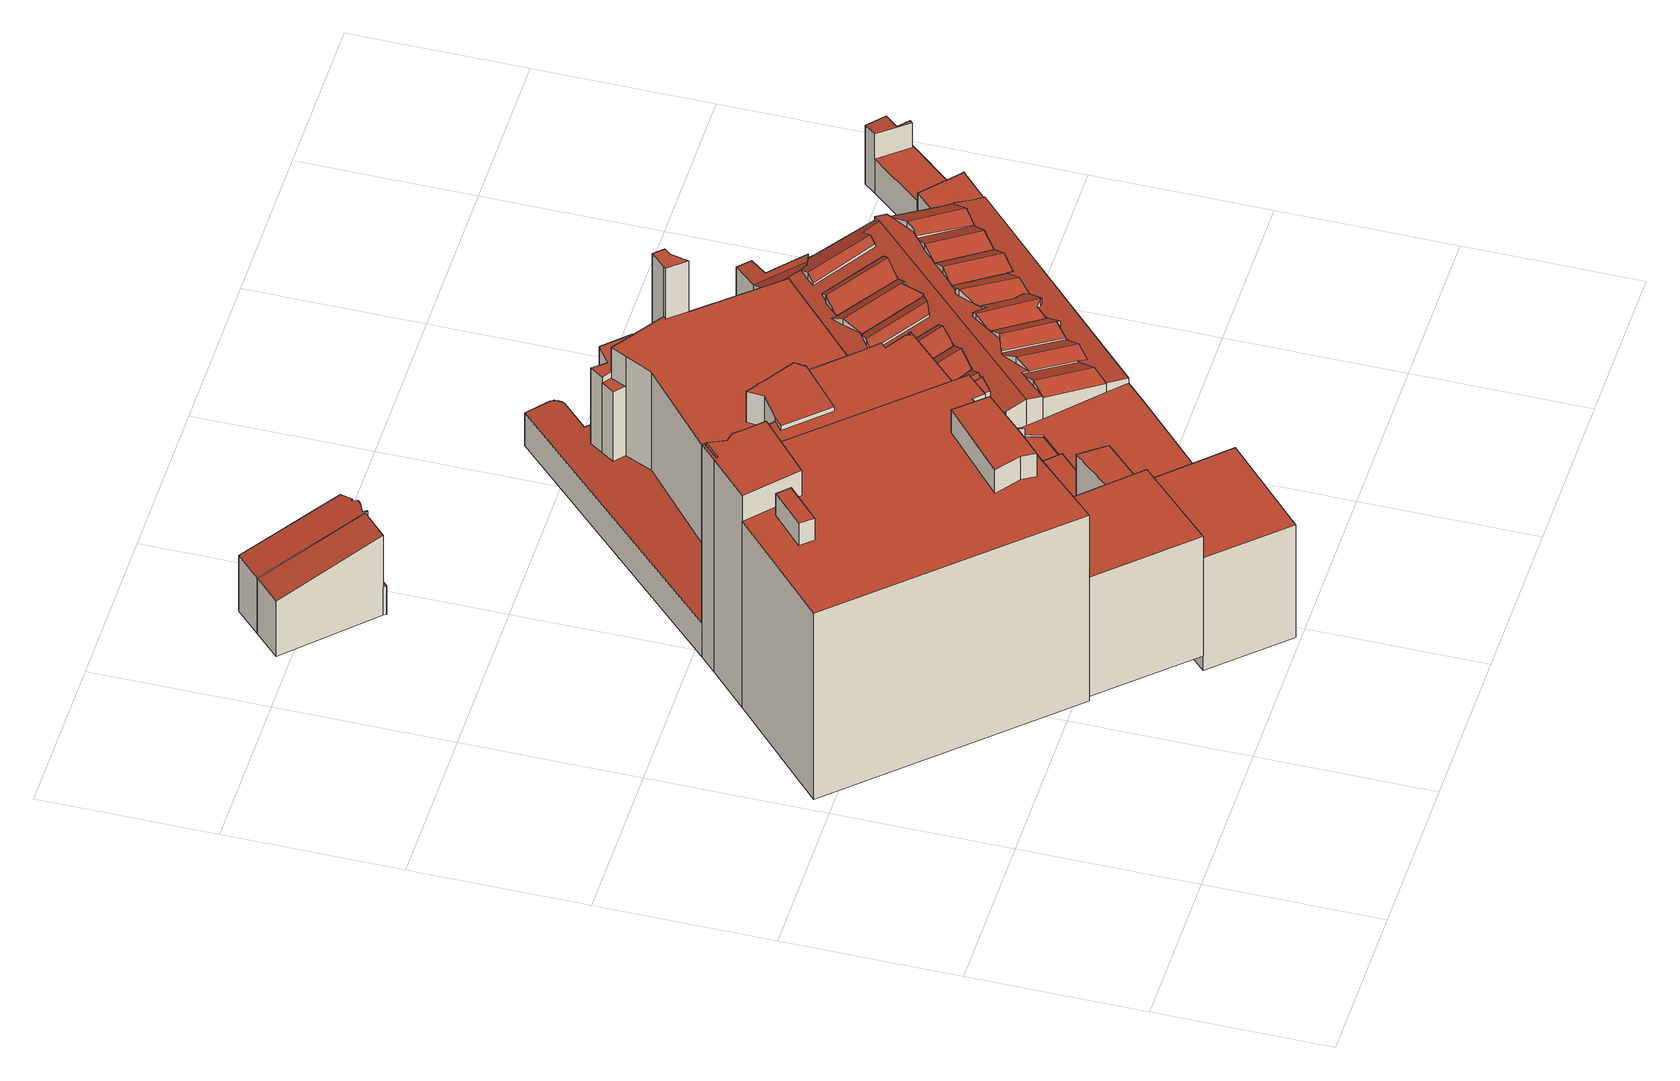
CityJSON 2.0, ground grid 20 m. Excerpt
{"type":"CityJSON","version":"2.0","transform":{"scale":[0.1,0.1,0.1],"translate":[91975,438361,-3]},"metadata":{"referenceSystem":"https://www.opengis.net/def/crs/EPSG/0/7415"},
"CityObjects":{
"building1":{"type":"Building","attributes":{"b3_bag_bag_overlap":0,"b3_dak_type":"slanted","b3_extrusie":"standard","b3_h_dak_50p":8.74,"b3_h_dak_70p":9.39,"b3_h_dak_max":10.31,"b3_h_dak_min":7.09,"b3_h_maaiveld":-0.814,"b3_h_nok":8.99,"b3_is_glas_dak":false,"b3_kas_warenhuis":false,"b3_mutatie_ahn3_ahn4":false,"b3_mutatie_ahn4_ahn5":false,"b3_n_nok":1,"b3_n_vlakken":3,"b3_rmse_lod12":1.85,"b3_rmse_lod13":1.16,"b3_rmse_lod22":0.173,"b3_t_run":19,"b3_val3dity_lod12":"[]","b3_val3dity_lod13":"[]","b3_val3dity_lod22":"[]","b3_volume_lod12":525.46,"b3_volume_lod13":518.33,"b3_volume_lod22":485.49,"geconstateerd":false,"oorspronkelijkbouwjaar":2001,"status":"Pand in gebruik","b3_opp_grond":51.4,"b3_opp_dak_plat":1.24,"b3_opp_dak_schuin":51.94,"b3_opp_scheidingsmuur":246.33,"b3_opp_buitenmuur":75.72,"b3_bouwlagen":5},"children":["building1-1"]},
"building1-1":{"type":"BuildingPart","parents":["building1"],"geometry":[{"type":"Solid","lod":"2.2","boundaries":[[[[0,1,2,3,4,5]],[[6,2,1,7]],[[8,3,2,6]],[[9,8,10,11]],[[12,5,4,13]],[[13,4,3,8,9]],[[11,10,0,5,12]],[[7,1,0,10]],[[11,12,13,9]],[[7,10,8,6]]]],"semantics":{"surfaces":[{"type":"GroundSurface"},{"type":"WallSurface","on_footprint_edge":true},{"type":"WallSurface","on_footprint_edge":false},{"type":"RoofSurface","b3_h_dak_70p":9.38,"b3_h_dak_max":10.42,"b3_h_dak_min":7.01,"b3_hellingshoek":15.02,"b3_h_dak_50p":8.71,"b3_azimut":315.04},{"type":"RoofSurface","b3_azimut":186.81,"b3_hellingshoek":2.37,"b3_h_dak_70p":10.42,"b3_h_dak_max":10.42,"b3_h_dak_min":3.23,"b3_h_dak_50p":3.32}],"values":[[0,1,1,2,1,1,1,1,3,4]]}}]},
"building2":{"type":"Building","attributes":{"b3_bag_bag_overlap":0,"b3_dak_type":"slanted","b3_extrusie":"standard","b3_h_dak_50p":8.7,"b3_h_dak_70p":9.36,"b3_h_dak_max":10.3,"b3_h_dak_min":7.09,"b3_h_maaiveld":-0.791,"b3_is_glas_dak":false,"b3_kas_warenhuis":false,"b3_mutatie_ahn3_ahn4":false,"b3_mutatie_ahn4_ahn5":false,"b3_n_nok":0,"b3_n_vlakken":2,"b3_rmse_lod12":1.79,"b3_rmse_lod13":1.13,"b3_rmse_lod22":0.128,"b3_t_run":21,"b3_val3dity_lod12":"[]","b3_val3dity_lod13":"[]","b3_val3dity_lod22":"[]","b3_volume_lod12":520.6,"b3_volume_lod13":512.62,"b3_volume_lod22":482.66,"geconstateerd":false,"oorspronkelijkbouwjaar":2001,"status":"Pand in gebruik","b3_opp_grond":51.41,"b3_opp_dak_plat":1.48,"b3_opp_dak_schuin":52.05,"b3_opp_scheidingsmuur":241.08,"b3_opp_buitenmuur":83.25,"b3_bouwlagen":4},"children":["building2-1"]},
"building2-1":{"type":"BuildingPart","parents":["building2"],"geometry":[{"type":"Solid","lod":"2.2","boundaries":[[[[1,5,14,15,16,17,18,19]],[[12,5,1,20]],[[21,14,5,12]],[[22,23,18,17,24,25]],[[20,1,19,26,27]],[[27,26,28,29]],[[26,19,18,23]],[[29,28,23,22]],[[24,17,16,30]],[[31,32,33,34]],[[25,24,32,31]],[[34,33,35,36]],[[36,35,15,14,21]],[[30,16,15,35]],[[23,28,26]],[[36,21,12,20,27,29,22,25,31,34]],[[30,35,33,32,24]]]],"semantics":{"surfaces":[{"type":"GroundSurface"},{"type":"WallSurface","on_footprint_edge":true},{"type":"WallSurface","on_footprint_edge":false},{"type":"RoofSurface","b3_hellingshoek":2.15,"b3_h_dak_max":3.27,"b3_h_dak_min":3.23,"b3_h_dak_50p":3.25,"b3_h_dak_70p":3.25,"b3_azimut":185.29},{"type":"RoofSurface","b3_h_dak_max":10.51,"b3_h_dak_50p":8.71,"b3_h_dak_min":7.01,"b3_azimut":315.33,"b3_hellingshoek":14.98,"b3_h_dak_70p":9.38},{"type":"RoofSurface","b3_h_dak_min":3.31,"b3_h_dak_max":10.32,"b3_h_dak_70p":3.35,"b3_h_dak_50p":3.33,"b3_azimut":185.29,"b3_hellingshoek":2.15}],"values":[[0,1,1,1,1,2,1,2,1,2,2,2,1,1,3,4,5]]}}]},
"building3":{"type":"Building","attributes":{"b3_bag_bag_overlap":0,"b3_dak_type":"slanted","b3_extrusie":"standard","b3_h_dak_50p":22.23,"b3_h_dak_70p":25.87,"b3_h_dak_max":29.6,"b3_h_dak_min":4.2,"b3_h_maaiveld":-0.578,"b3_h_nok":15.96,"b3_is_glas_dak":false,"b3_kas_warenhuis":false,"b3_mutatie_ahn3_ahn4":false,"b3_mutatie_ahn4_ahn5":false,"b3_n_nok":1,"b3_n_vlakken":31,"b3_rmse_lod12":9,"b3_rmse_lod13":0.768,"b3_rmse_lod22":0.76,"b3_t_run":1097,"b3_val3dity_lod12":"[]","b3_val3dity_lod13":"[]","b3_val3dity_lod22":"[]","b3_volume_lod12":46824.7,"b3_volume_lod13":36295.39,"b3_volume_lod22":36267.54,"geconstateerd":false,"oorspronkelijkbouwjaar":1946,"status":"Pand in gebruik","b3_opp_grond":1770.65,"b3_opp_dak_plat":1645.34,"b3_opp_dak_schuin":211.31,"b3_opp_scheidingsmuur":865.23,"b3_opp_buitenmuur":4039.6},"children":["building3-1"]},
"building3-1":{"type":"BuildingPart","parents":["building3"],"geometry":[{"type":"Solid","lod":"2.2","boundaries":[[[[37,38,39,40,41,42,43,44,45,46,47,48,49,50,51,52,53,54,55,56,57,58,59,60,61,62,63,64,65,66,67]],[[68,51,50,69]],[[70,49,48,71]],[[72,46,45,73]],[[71,48,47,74]],[[74,47,46,72]],[[73,45,44,75]],[[76,54,53,77]],[[78,79,80,81]],[[81,80,82,83]],[[75,44,43,84]],[[85,63,62,86]],[[87,40,39,88]],[[88,39,38,89]],[[90,91,92,93]],[[93,92,94,95]],[[96,64,63,85,97]],[[98,65,64,96]],[[99,100,101,102]],[[102,101,37,67,103]],[[104,61,60,105]],[[86,62,61,104,106]],[[107,66,65,98]],[[108,41,40,87]],[[109,110,111,112,113]],[[114,115,116,117,112]],[[118,119,120,121]],[[122,123,121,124]],[[97,85,111,110]],[[105,60,59,125]],[[126,127,110,109]],[[77,53,52,128]],[[129,130,79,78]],[[131,132,133,134]],[[134,133,100,99]],[[135,107,136,137]],[[138,139,140,141]],[[142,42,41,108,143]],[[69,50,49,70]],[[128,52,51,68]],[[83,82,130,129]],[[137,136,144,145]],[[146,147,148,149]],[[145,144,132,131]],[[113,112,117,150,151]],[[151,150,152,153]],[[119,154,155,156,157]],[[157,156,158,159]],[[106,104,160,161]],[[162,163,164,165]],[[166,167,163,162]],[[165,164,154,119,118]],[[168,169,170]],[[171,172,170]],[[173,55,54,76]],[[174,173,175,176]],[[172,171,56,55,173,174]],[[141,140,177,147,146]],[[178,179,139,138]],[[180,181,179,178]],[[182,183,184,185]],[[185,184,91,90]],[[153,152,183,182]],[[186,125,59,58,187]],[[188,189,159,190]],[[191,192,189,188]],[[193,194,116,115]],[[147,177,195,196]],[[197,169,168,198,199]],[[124,121,120,200,201]],[[149,148,123,122]],[[202,203,167,166]],[[161,160,203,202]],[[176,175,204,205]],[[206,207,208,209]],[[205,204,207,206,210]],[[210,206,211,198]],[[199,198,211,212,213]],[[209,208,214,212]],[[215,216,217,192,191]],[[218,84,43,42,142]],[[95,94,84,218]],[[89,38,37,101]],[[103,67,66,107,135]],[[196,195,115,114]],[[201,200,219,220]],[[220,219,221,222]],[[156,155,125,186]],[[190,159,158,223,224]],[[224,223,187,225]],[[225,187,58,57,216,215]],[[192,217,169,197]],[[216,57,56,171]],[[222,221,181,180]],[[213,212,214,194,193]],[[143,108,127,126]],[[83,129,78,81]],[[210,198,168,170,172,174,176,205]],[[209,212,211,206]],[[127,108,87,88,89,101,100,133,132,144,136,107,98,96,97,110],[80,79,130,82]],[[103,135,137,145,131,134,99,102]],[[196,114,112,111,85,86,106,161,202,166,162,165,118,121,123,148,147]],[[125,155,154,164,163,167,203,160,104,105]],[[187,223,158,156,186]],[[225,215,191,188,190,224]],[[194,214,208,207,204,175,173,76,77,128,68,69,70,71,74,72,73,75,84,94,92,91,184,183,152,150,117,116]],[[216,171,170,169,217]],[[222,180,178,138,141,146,149,122,124,201,220]],[[213,193,115,195,177,140,139,179,181,221,219,200,120,119,157,159,189,192,197,199]],[[143,126,109,113,151,153,182,185,90,93,95,218,142]]]],"semantics":{"surfaces":[{"type":"GroundSurface"},{"type":"WallSurface","on_footprint_edge":true},{"type":"WallSurface","on_footprint_edge":false},{"type":"RoofSurface","b3_h_dak_min":28.93,"b3_h_dak_max":28.97,"b3_h_dak_70p":28.96,"b3_h_dak_50p":28.95,"b3_azimut":333.55,"b3_hellingshoek":0.809},{"type":"RoofSurface","b3_azimut":310.53,"b3_hellingshoek":1.65,"b3_h_dak_min":14.95,"b3_h_dak_max":18.47,"b3_h_dak_70p":15.1,"b3_h_dak_50p":15.07},{"type":"RoofSurface","b3_h_dak_70p":14.97,"b3_h_dak_max":18.47,"b3_h_dak_50p":14.19,"b3_azimut":6.08,"b3_h_dak_min":14.17,"b3_hellingshoek":0.982},{"type":"RoofSurface","b3_hellingshoek":0.0907,"b3_h_dak_70p":25.89,"b3_h_dak_max":29.56,"b3_h_dak_50p":25.88,"b3_h_dak_min":25.85,"b3_azimut":187.44},{"type":"RoofSurface","b3_h_dak_50p":29.19,"b3_azimut":348.35,"b3_hellingshoek":0.0641,"b3_h_dak_70p":29.19,"b3_h_dak_max":29.2,"b3_h_dak_min":29.19},{"type":"RoofSurface","b3_hellingshoek":0.168,"b3_h_dak_max":29.56,"b3_h_dak_50p":22.16,"b3_h_dak_min":22.13,"b3_azimut":92.19,"b3_h_dak_70p":22.18},{"type":"RoofSurface","b3_h_dak_50p":4.33,"b3_hellingshoek":2.09,"b3_azimut":117.21,"b3_h_dak_min":4.13,"b3_h_dak_max":22.14,"b3_h_dak_70p":4.38},{"type":"RoofSurface","b3_h_dak_min":15.08,"b3_h_dak_50p":15.13,"b3_azimut":75.34,"b3_h_dak_max":25.63,"b3_hellingshoek":0.768,"b3_h_dak_70p":15.15},{"type":"RoofSurface","b3_h_dak_70p":25.65,"b3_hellingshoek":2.49,"b3_h_dak_min":25.55,"b3_azimut":17.46,"b3_h_dak_max":25.7,"b3_h_dak_50p":25.62},{"type":"RoofSurface","b3_h_dak_70p":4.37,"b3_h_dak_max":29.56,"b3_h_dak_50p":4.28,"b3_azimut":318.59,"b3_h_dak_min":4.03,"b3_hellingshoek":3.54},{"type":"RoofSurface","b3_h_dak_min":14.49,"b3_h_dak_70p":16.48,"b3_hellingshoek":52.37,"b3_h_dak_50p":15.9,"b3_azimut":50.1,"b3_h_dak_max":25.61},{"type":"RoofSurface","b3_hellingshoek":0.649,"b3_h_dak_max":22.92,"b3_h_dak_min":22.82,"b3_h_dak_70p":22.88,"b3_azimut":238.32,"b3_h_dak_50p":22.87},{"type":"RoofSurface","b3_h_dak_min":18.46,"b3_h_dak_max":25.7,"b3_h_dak_70p":18.47,"b3_hellingshoek":0.0313,"b3_h_dak_50p":18.47,"b3_azimut":72.45},{"type":"RoofSurface","b3_h_dak_max":29.56,"b3_h_dak_min":29.55,"b3_h_dak_50p":29.55,"b3_azimut":219.68,"b3_h_dak_70p":29.56,"b3_hellingshoek":0.0593}],"values":[[0,1,1,1,1,1,1,1,2,2,1,1,1,1,2,2,1,1,2,1,1,1,1,1,2,2,2,2,2,1,2,1,2,2,2,2,2,1,1,1,2,2,2,2,2,2,2,2,2,2,2,2,2,2,1,2,1,2,2,2,2,2,2,1,2,2,2,2,2,2,2,2,2,2,2,2,2,2,2,2,1,2,1,1,2,2,2,2,2,2,1,2,1,2,2,2,3,4,5,6,7,8,9,10,11,12,13,14,15,16]]}}]},
"building4":{"type":"Building","attributes":{"b3_bag_bag_overlap":0,"b3_dak_type":"slanted","b3_extrusie":"standard","b3_h_dak_50p":5.81,"b3_h_dak_70p":16.76,"b3_h_dak_max":17.13,"b3_h_dak_min":3.62,"b3_h_maaiveld":0.023,"b3_is_glas_dak":false,"b3_kas_warenhuis":false,"b3_mutatie_ahn3_ahn4":false,"b3_mutatie_ahn4_ahn5":false,"b3_n_nok":0,"b3_n_vlakken":17,"b3_rmse_lod12":8.84,"b3_rmse_lod13":0.954,"b3_rmse_lod22":0.903,"b3_t_run":160,"b3_val3dity_lod12":"[]","b3_val3dity_lod13":"[]","b3_val3dity_lod22":"[]","b3_volume_lod12":8222.96,"b3_volume_lod13":4889.62,"b3_volume_lod22":4828.33,"geconstateerd":false,"oorspronkelijkbouwjaar":1931,"status":"Pand in gebruik","b3_opp_grond":491.53,"b3_opp_dak_plat":476.27,"b3_opp_dak_schuin":20.08,"b3_opp_scheidingsmuur":788.28,"b3_opp_buitenmuur":790.44,"b3_bouwlagen":5},"children":["building4-1"]},
"building4-1":{"type":"BuildingPart","parents":["building4"],"geometry":[{"type":"Solid","lod":"2.2","boundaries":[[[[226,227,228,229,230,231,232,233,234,235,236,237,238,239,240,241,242,243,244]],[[245,237,236,246]],[[247,248,249,250,251]],[[252,227,226,253,254]],[[254,253,255,256]],[[246,236,235,257]],[[258,230,229,259]],[[256,255,260,261]],[[261,260,228,227,252]],[[262,239,238,263]],[[264,247,263,265]],[[251,250,266,267]],[[268,241,240,269]],[[269,240,239,262]],[[270,271,272,273,274]],[[275,276,277,278]],[[279,280,276,275]],[[265,263,238,237,245]],[[281,231,230,258]],[[280,232,231,281,282]],[[283,242,241,268]],[[284,285,243,242,283,286]],[[287,288,244,243,285]],[[289,267,266,290,291]],[[291,290,292,285,284]],[[293,278,277,294,295]],[[295,294,296,297,298]],[[250,249,299,300]],[[301,234,233,302,303]],[[302,233,232,280,279]],[[303,302,278,293]],[[274,273,304,248,247,264]],[[305,306,304,273]],[[257,235,234,301,307]],[[286,283,267,289]],[[253,226,244,288]],[[300,299,292,290]],[[259,229,228,260]],[[307,301,271,270]],[[297,296,306,305]],[[298,297,272,271]],[[282,281,288,287]],[[261,252,254,256]],[[267,283,268,269,262,263,247,251]],[[278,302,279,275]],[[286,289,291,284]],[[300,290,266,250]],[[307,270,274,264,265,245,246,257]],[[282,287,285,292,299,249,248,304,306,296,294,277,276,280]],[[298,271,301,303,293,295]],[[272,297,305,273]],[[288,281,258,259,260,255,253]]]],"semantics":{"surfaces":[{"type":"GroundSurface"},{"type":"WallSurface","on_footprint_edge":true},{"type":"WallSurface","on_footprint_edge":false},{"type":"RoofSurface","b3_h_dak_min":4.38,"b3_h_dak_50p":5.31,"b3_h_dak_70p":5.62,"b3_hellingshoek":30.27,"b3_h_dak_max":6.31,"b3_azimut":247.08},{"type":"RoofSurface","b3_h_dak_min":13.75,"b3_h_dak_50p":13.83,"b3_azimut":88.17,"b3_hellingshoek":0.98,"b3_h_dak_max":16.81,"b3_h_dak_70p":13.85},{"type":"RoofSurface","b3_hellingshoek":3.01,"b3_h_dak_70p":7.49,"b3_h_dak_min":7.4,"b3_h_dak_max":13.79,"b3_h_dak_50p":7.46,"b3_azimut":31.41},{"type":"RoofSurface","b3_h_dak_70p":25.93,"b3_h_dak_50p":25.93,"b3_h_dak_min":25.92,"b3_azimut":317.61,"b3_hellingshoek":1.2,"b3_h_dak_max":25.93},{"type":"RoofSurface","b3_hellingshoek":4.31,"b3_h_dak_70p":7.61,"b3_h_dak_max":25.93,"b3_h_dak_min":7.49,"b3_h_dak_50p":7.57,"b3_azimut":352.42},{"type":"RoofSurface","b3_hellingshoek":0.801,"b3_h_dak_50p":16.9,"b3_h_dak_70p":16.93,"b3_h_dak_min":16.8,"b3_h_dak_max":16.99,"b3_azimut":38.87},{"type":"RoofSurface","b3_azimut":307.52,"b3_h_dak_70p":4.49,"b3_hellingshoek":0.388,"b3_h_dak_max":25.93,"b3_h_dak_50p":4.47,"b3_h_dak_min":4.43},{"type":"RoofSurface","b3_hellingshoek":0.612,"b3_h_dak_min":13.79,"b3_h_dak_max":16.83,"b3_h_dak_70p":13.85,"b3_h_dak_50p":13.83,"b3_azimut":48.64},{"type":"RoofSurface","b3_azimut":219.49,"b3_h_dak_max":16.82,"b3_h_dak_70p":10.68,"b3_h_dak_50p":10.65,"b3_hellingshoek":3.37,"b3_h_dak_min":10.59},{"type":"RoofSurface","b3_h_dak_max":5.93,"b3_h_dak_70p":3.67,"b3_azimut":43.74,"b3_hellingshoek":0.525,"b3_h_dak_min":3.62,"b3_h_dak_50p":3.66}],"values":[[0,1,2,1,2,1,1,2,1,1,2,2,1,1,2,2,2,1,1,1,1,1,1,2,2,2,2,2,1,1,2,2,2,1,2,1,2,1,2,2,2,2,3,4,5,6,7,8,9,10,11,12]]}}]},
"building5":{"type":"Building","attributes":{"b3_bag_bag_overlap":0,"b3_dak_type":"slanted","b3_extrusie":"standard","b3_h_dak_50p":5.87,"b3_h_dak_70p":6.89,"b3_h_dak_max":13.91,"b3_h_dak_min":2.15,"b3_h_maaiveld":-2.14,"b3_h_nok":7.46,"b3_is_glas_dak":false,"b3_kas_warenhuis":false,"b3_mutatie_ahn3_ahn4":false,"b3_mutatie_ahn4_ahn5":false,"b3_n_nok":1,"b3_n_vlakken":49,"b3_rmse_lod12":3.12,"b3_rmse_lod13":1.81,"b3_rmse_lod22":0.258,"b3_t_run":790,"b3_val3dity_lod12":"[]","b3_val3dity_lod13":"[]","b3_val3dity_lod22":"[]","b3_volume_lod12":12393.03,"b3_volume_lod13":12933.12,"b3_volume_lod22":11451.48,"geconstateerd":false,"oorspronkelijkbouwjaar":1905,"status":"Pand in gebruik","b3_opp_grond":1377.98,"b3_opp_dak_plat":474.58,"b3_opp_dak_schuin":1046.94,"b3_opp_scheidingsmuur":627.17,"b3_opp_buitenmuur":1355.69,"b3_bouwlagen":4},"children":["building5-1"]},
"building5-1":{"type":"BuildingPart","parents":["building5"],"geometry":[{"type":"Solid","lod":"2.2","boundaries":[[[[308,309,310,311,312,313,314,315,316,317,318,319,320,321,322,323,324,325,326,327,328,329,330,331,332,333,334,335,336]],[[337,338,327,326,339]],[[340,331,330,341]],[[341,330,329,342,343]],[[339,326,325,344]],[[345,346,347,348]],[[349,314,313,350]],[[351,352,353,354]],[[355,356,357]],[[358,359,315,314,349]],[[360,312,311,352,351]],[[350,313,312,360]],[[361,362,363]],[[364,336,335,365]],[[366,332,331,340]],[[343,342,367,368]],[[342,329,328,369]],[[370,322,321,371]],[[372,319,318,373,374]],[[375,371,321,320,346,345]],[[346,320,319,372]],[[376,323,322,370]],[[369,328,327,338]],[[377,324,323,376]],[[378,377,338,337]],[[344,325,324,377,378]],[[379,380,381]],[[382,383,384,381]],[[385,386,387]],[[388,389,387]],[[390,391,389,388]],[[392,393,394]],[[395,396,397]],[[398,399,400]],[[399,398,401,386,385]],[[393,402,403,404]],[[352,311,310,405,406]],[[406,405,407,408]],[[409,308,336,364]],[[365,335,334,410]],[[411,412,413]],[[414,415,413]],[[416,417,418]],[[380,379,419,420]],[[368,367,421,415,414]],[[422,423,424]],[[425,426,427]],[[428,429,430,431]],[[431,430,432,433]],[[410,334,333,434]],[[435,436,437]],[[374,373,438,439]],[[440,441,442]],[[363,443,442]],[[444,445,446]],[[357,447,446]],[[448,434,333,332,366]],[[449,450,451,427]],[[452,453,449]],[[454,455,456]],[[457,458,459,460]],[[461,462,463,464]],[[460,459,462,461]],[[465,466,447,357]],[[467,408,407,430]],[[468,469,470]],[[391,390,470]],[[471,472,388]],[[426,425,455,454]],[[473,474,453,452]],[[475,476,477]],[[383,382,477]],[[417,416,478,479]],[[479,478,382]],[[480,481,482,483]],[[484,485,486]],[[487,488,486]],[[489,490,491]],[[490,489,492,493,494]],[[495,496,497]],[[427,451,497]],[[498,499,496,495]],[[405,310,309,500]],[[501,492,489]],[[502,503,485,484]],[[504,505,506,424]],[[507,508,509]],[[510,511,512]],[[513,514,512]],[[515,509,516]],[[499,498,516]],[[348,347,429,428,517]],[[483,482,436,435]],[[354,353,359,358]],[[518,316,315,359]],[[519,520,521,402,393,392]],[[433,432,521,520]],[[520,519,522]],[[474,473,522]],[[517,428,523]],[[445,444,524]],[[476,475,401,398]],[[525,526,527]],[[528,529,527]],[[362,361,529,528]],[[530,531,532,533]],[[534,535,443,363]],[[536,537,538,539,540]],[[509,515,511,510]],[[514,513,541]],[[450,449,541]],[[533,532,441,440]],[[540,539,458,457]],[[542,543,544]],[[545,546,544]],[[547,548,488,487]],[[549,550,548,547]],[[464,463,536]],[[404,403,551,552]],[[500,553,554]],[[553,500,309,308,409]],[[356,355,555,556]],[[557,558,559,560]],[[561,562,531,530]],[[563,564,565,371,375]],[[566,567,568]],[[564,563,568]],[[415,421,565,564]],[[569,570,571]],[[567,566,571]],[[420,419,572]],[[572,573,574,418]],[[424,506,570,569]],[[396,395,575]],[[418,574,575]],[[576,577,578,579]],[[580,581,579]],[[582,583,577,576]],[[472,471,584]],[[585,586,587]],[[508,507,587]],[[586,585,583,582]],[[539,538,526,525]],[[546,545,537,536]],[[560,559,562,561]],[[556,555,588,589]],[[373,318,317,590]],[[590,317,316,518]],[[591,592,593,594]],[[592,591,595]],[[469,468,596,595]],[[543,542,534]],[[597,598,599]],[[595,596,599]],[[600,601,598,597]],[[581,580,601,600]],[[602,603,604,605]],[[606,607,550,549]],[[605,604,607,606]],[[439,438,408,467]],[[552,551,608,609]],[[610,611,609]],[[611,610,481,480]],[[609,608,434,448]],[[558,557,612]],[[535,534,612]],[[589,588,613,614]],[[614,613,465]],[[466,465,615]],[[494,493,502]],[[603,602,616]],[[503,502,616]],[[617,618,510]],[[579,578,619]],[[618,617,619]],[[594,593,620,621]],[[381,384,622]],[[621,620,622]],[[623,573,572]],[[423,422,624]],[[412,411,625]],[[505,504,625]],[[344,378,337,339]],[[479,382,381,380,420,417]],[[426,473,452,449,427]],[[354,358,349,350,360,351]],[[456,523,428,431,433,520,522,473,426,454]],[[511,515,516,498,513,512]],[[450,541,513,498,495,497,451]],[[457,464,536,540]],[[464,457,460,461]],[[410,554,553,409,364,365]],[[565,421,367,342,369,338,377,376,370,371]],[[472,597,599,596,468,470,390,388]],[[567,411,413,415,564,568]],[[572,418,417,420]],[[396,422,424,569,397]],[[586,582,584,471,388,387,386,401,475,477,382,478,416,418,575,395,397,569,571,566,568,563,375,345,348,517,523,456,455,425,427,497,496,499,516,509,508,587]],[[537,545,544,543,528,527,526,538]],[[560,561,530,533,440]],[[408,438,373,590,518,359,353,352,406]],[[543,534,363,362,528]],[[609,611,435,437,626,394,393,404,552]],[[605,606,549,547,602]],[[439,467,430,429,347,346,372,374]],[[368,394,626,437,436,482,481,610,609,448,366,340,341,343],[534,542,544,546,536,463,462,459,458,539,525,527,529,361,363,442,441,532,531,562,559,558,612],[607,604,603,616,502,493,492,501,615,465,613,588,555,355,357,446,445,524,484,486,488,548,550]],[[611,480,483,435]],[[434,608,551,403,402,521,432,430,407,405,500,554,410]],[[597,472,584,582,576,579,581,600]],[[535,612,557,560,440,442,443]],[[589,614,356,556]],[[614,465,357,356]],[[466,615,501,489,491,444,446,447]],[[494,502,484,524,444,491,490]],[[503,616,602,547,487,486,485]],[[412,625,504,424,423,624,623,572,419,379,381,622,620,593,592,595,599,598,601,580,579,619,617,510,512,514,541,449,453,474,522,519,392,394,368,414,413]],[[510,618,507,509]],[[618,619,578,577,583,585,587,507]],[[594,621,400,399,385,387,389,391,470,469,595,591]],[[621,622,384,383,477,476,398,400]],[[623,624,422,396,575,574,573]],[[505,625,411,567,571,570,506]]]],"semantics":{"surfaces":[{"type":"GroundSurface"},{"type":"WallSurface","on_footprint_edge":true},{"type":"WallSurface","on_footprint_edge":false},{"type":"RoofSurface","b3_h_dak_max":13.94,"b3_h_dak_50p":13.85,"b3_h_dak_70p":13.88,"b3_azimut":57.2,"b3_hellingshoek":0.637,"b3_h_dak_min":13.77},{"type":"RoofSurface","b3_h_dak_max":7.82,"b3_hellingshoek":29.64,"b3_h_dak_70p":6.77,"b3_h_dak_50p":6.46,"b3_azimut":67.14,"b3_h_dak_min":5.35},{"type":"RoofSurface","b3_h_dak_50p":6.63,"b3_h_dak_max":7.89,"b3_h_dak_min":5.52,"b3_h_dak_70p":6.96,"b3_hellingshoek":32.21,"b3_azimut":202.23},{"type":"RoofSurface","b3_hellingshoek":2.17,"b3_h_dak_50p":6.26,"b3_h_dak_max":6.33,"b3_h_dak_min":6.21,"b3_h_dak_70p":6.29,"b3_azimut":27.17},{"type":"RoofSurface","b3_h_dak_min":5.19,"b3_azimut":67.96,"b3_hellingshoek":28.41,"b3_h_dak_max":7.89,"b3_h_dak_50p":6.49,"b3_h_dak_70p":6.79},{"type":"RoofSurface","b3_h_dak_max":7.97,"b3_azimut":202.09,"b3_hellingshoek":32.15,"b3_h_dak_70p":6.87,"b3_h_dak_50p":6.52,"b3_h_dak_min":5.31},{"type":"RoofSurface","b3_h_dak_max":7.8,"b3_h_dak_min":5.28,"b3_h_dak_50p":6.45,"b3_hellingshoek":28.84,"b3_h_dak_70p":6.76,"b3_azimut":68.08},{"type":"RoofSurface","b3_h_dak_max":7.87,"b3_azimut":21.39,"b3_h_dak_70p":6.96,"b3_h_dak_50p":6.72,"b3_h_dak_min":5.94,"b3_hellingshoek":32.5},{"type":"RoofSurface","b3_azimut":248.21,"b3_h_dak_max":7.87,"b3_h_dak_70p":7.18,"b3_hellingshoek":29.64,"b3_h_dak_min":6.02,"b3_h_dak_50p":6.86},{"type":"RoofSurface","b3_h_dak_50p":2.08,"b3_hellingshoek":4.51,"b3_azimut":50.07,"b3_h_dak_70p":2.11,"b3_h_dak_max":2.19,"b3_h_dak_min":1.91},{"type":"RoofSurface","b3_hellingshoek":0.0989,"b3_h_dak_50p":3.79,"b3_azimut":124.15,"b3_h_dak_min":3.77,"b3_h_dak_max":13.79,"b3_h_dak_70p":3.79},{"type":"RoofSurface","b3_azimut":202,"b3_hellingshoek":31.86,"b3_h_dak_min":5.45,"b3_h_dak_50p":6.54,"b3_h_dak_70p":6.94,"b3_h_dak_max":7.97},{"type":"RoofSurface","b3_azimut":201.42,"b3_h_dak_50p":6.58,"b3_h_dak_min":5.27,"b3_hellingshoek":32.54,"b3_h_dak_max":8.01,"b3_h_dak_70p":7},{"type":"RoofSurface","b3_h_dak_70p":7.01,"b3_h_dak_min":5.43,"b3_h_dak_50p":6.71,"b3_azimut":201.67,"b3_h_dak_max":7.82,"b3_hellingshoek":31.95},{"type":"RoofSurface","b3_hellingshoek":32.12,"b3_h_dak_max":7.9,"b3_h_dak_50p":6.61,"b3_h_dak_min":5.31,"b3_h_dak_70p":6.96,"b3_azimut":201.43},{"type":"RoofSurface","b3_hellingshoek":13.41,"b3_h_dak_min":4.43,"b3_h_dak_70p":5.09,"b3_h_dak_50p":4.85,"b3_azimut":135.15,"b3_h_dak_max":6.46},{"type":"RoofSurface","b3_h_dak_70p":6.73,"b3_h_dak_max":7.93,"b3_h_dak_50p":6.36,"b3_azimut":248.37,"b3_hellingshoek":29.34,"b3_h_dak_min":5.09},{"type":"RoofSurface","b3_h_dak_50p":6.58,"b3_azimut":22.13,"b3_h_dak_max":7.99,"b3_h_dak_70p":6.93,"b3_h_dak_min":5.51,"b3_hellingshoek":32.77},{"type":"RoofSurface","b3_h_dak_70p":2.89,"b3_hellingshoek":0.963,"b3_azimut":60.18,"b3_h_dak_50p":2.87,"b3_h_dak_max":6.33,"b3_h_dak_min":2.79},{"type":"RoofSurface","b3_h_dak_50p":6.41,"b3_h_dak_70p":6.72,"b3_h_dak_max":7.93,"b3_h_dak_min":5.28,"b3_azimut":22.44,"b3_hellingshoek":32.97},{"type":"RoofSurface","b3_h_dak_50p":6.23,"b3_azimut":21.58,"b3_h_dak_max":7.93,"b3_h_dak_70p":6.7,"b3_h_dak_min":4.74,"b3_hellingshoek":31.75},{"type":"RoofSurface","b3_h_dak_50p":6.75,"b3_hellingshoek":32.12,"b3_h_dak_max":7.84,"b3_h_dak_min":5.65,"b3_azimut":21.93,"b3_h_dak_70p":7.05},{"type":"RoofSurface","b3_hellingshoek":2.12,"b3_h_dak_50p":4,"b3_h_dak_min":3.88,"b3_h_dak_max":5.34,"b3_h_dak_70p":4.05,"b3_azimut":298.51},{"type":"RoofSurface","b3_h_dak_70p":6.86,"b3_h_dak_max":8.03,"b3_h_dak_50p":6.21,"b3_azimut":314.84,"b3_h_dak_min":4.34,"b3_hellingshoek":13.15},{"type":"RoofSurface","b3_hellingshoek":28.48,"b3_azimut":248.56,"b3_h_dak_50p":6.91,"b3_h_dak_max":7.93,"b3_h_dak_70p":7.21,"b3_h_dak_min":5.84},{"type":"RoofSurface","b3_h_dak_min":1.18,"b3_h_dak_50p":2.64,"b3_h_dak_70p":3.1,"b3_hellingshoek":30.45,"b3_azimut":43.41,"b3_h_dak_max":7.47},{"type":"RoofSurface","b3_hellingshoek":28.84,"b3_h_dak_max":7.97,"b3_h_dak_min":5.38,"b3_h_dak_50p":6.56,"b3_azimut":68.47,"b3_h_dak_70p":6.92},{"type":"RoofSurface","b3_h_dak_50p":6.53,"b3_azimut":248.1,"b3_hellingshoek":29.38,"b3_h_dak_min":5.33,"b3_h_dak_70p":6.89,"b3_h_dak_max":7.99},{"type":"RoofSurface","b3_h_dak_max":8.03,"b3_h_dak_50p":6.84,"b3_h_dak_min":5.77,"b3_azimut":249.3,"b3_hellingshoek":28.3,"b3_h_dak_70p":7.22},{"type":"RoofSurface","b3_h_dak_max":8.03,"b3_azimut":22.1,"b3_hellingshoek":32.63,"b3_h_dak_min":5.49,"b3_h_dak_70p":6.94,"b3_h_dak_50p":6.53},{"type":"RoofSurface","b3_h_dak_50p":6.66,"b3_h_dak_70p":6.99,"b3_h_dak_max":7.72,"b3_azimut":253.22,"b3_h_dak_min":5.51,"b3_hellingshoek":25.19},{"type":"RoofSurface","b3_h_dak_min":5.07,"b3_h_dak_70p":6.76,"b3_h_dak_50p":6.41,"b3_azimut":21.96,"b3_h_dak_max":7.72,"b3_hellingshoek":32.35},{"type":"RoofSurface","b3_h_dak_max":7.84,"b3_hellingshoek":27.02,"b3_azimut":250.83,"b3_h_dak_50p":6.56,"b3_h_dak_min":5.43,"b3_h_dak_70p":6.88},{"type":"RoofSurface","b3_h_dak_max":7.97,"b3_h_dak_50p":7.29,"b3_h_dak_70p":7.45,"b3_hellingshoek":13.41,"b3_azimut":135.15,"b3_h_dak_min":6.77},{"type":"RoofSurface","b3_h_dak_70p":6.85,"b3_h_dak_max":7.89,"b3_hellingshoek":29.33,"b3_h_dak_min":5.3,"b3_h_dak_50p":6.52,"b3_azimut":67.51},{"type":"RoofSurface","b3_hellingshoek":31.77,"b3_azimut":201.61,"b3_h_dak_70p":6.91,"b3_h_dak_max":7.89,"b3_h_dak_min":5.27,"b3_h_dak_50p":6.57},{"type":"RoofSurface","b3_h_dak_max":8.08,"b3_h_dak_min":5.24,"b3_azimut":68.05,"b3_h_dak_50p":6.38,"b3_h_dak_70p":6.72,"b3_hellingshoek":28.18},{"type":"RoofSurface","b3_h_dak_max":8.08,"b3_h_dak_70p":6.97,"b3_h_dak_min":5.4,"b3_h_dak_50p":6.62,"b3_azimut":201.9,"b3_hellingshoek":32.07},{"type":"RoofSurface","b3_h_dak_50p":6.44,"b3_h_dak_70p":6.79,"b3_hellingshoek":28.81,"b3_h_dak_max":7.9,"b3_azimut":68.65,"b3_h_dak_min":5.15},{"type":"RoofSurface","b3_h_dak_50p":6.47,"b3_azimut":71.47,"b3_hellingshoek":26.62,"b3_h_dak_max":8.01,"b3_h_dak_min":5.43,"b3_h_dak_70p":6.79}],"values":[[0,1,1,1,1,2,1,2,2,1,1,1,2,1,1,2,1,1,1,1,1,1,1,1,2,1,2,2,2,2,2,2,2,2,2,2,1,2,1,1,2,2,2,2,2,2,2,2,2,1,2,2,2,2,2,2,1,2,2,2,2,2,2,2,2,2,2,2,2,2,2,2,2,2,2,2,2,2,2,2,2,2,1,2,2,2,2,2,2,2,2,2,2,2,1,2,2,2,2,2,2,2,2,2,2,2,2,2,2,2,2,2,2,2,2,2,2,2,2,2,1,2,2,2,2,2,2,2,2,2,2,2,2,2,2,2,2,2,2,2,2,2,2,2,2,2,1,1,2,2,2,2,2,2,2,2,2,2,2,2,2,2,2,2,2,2,2,2,2,2,2,2,2,2,2,2,2,2,2,2,2,2,3,4,5,6,7,8,9,10,11,12,13,14,15,16,17,18,19,20,21,22,23,24,25,26,27,28,29,30,31,32,33,34,35,36,37,38,39,40,41,42]]}}]}
},
"vertices":[
[180,949,22],[182,947,22],[154,919,22],[152,922,22],[62,1012,22],[90,1040,22],[154,919,62],[182,947,63],[152,922,62],[152,922,135],[180,949,63],[180,949,135],[90,1040,101],[62,1012,100],
[118,1068,22],[202,982,22],[210,975,22],[195,961,22],[192,958,22],[183,948,22],[182,947,136],[118,1068,101],[192,958,136],[192,958,63],[195,961,63],[195,961,136],[183,948,62],[183,948,136],[182,953,62],[182,953,134],[210,975,63],[195,968,134],[195,968,63],[198,968,63],[198,968,134],[202,982,64],[202,982,133],
[294,272,24],[295,260,24],[221,182,24],[1,417,24],[115,526,24],[159,568,24],[178,587,24],[436,849,24],[458,828,24],[459,826,24],[460,824,24],[460,822,24],[460,820,24],[460,818,24],[460,816,24],[459,814,24],[458,812,24],[429,783,24],[441,770,24],[467,742,24],[483,725,24],[493,714,24],[580,621,24],[612,586,24],[476,445,24],[465,434,24],[391,359,24],[368,335,24],[357,346,24],[332,320,24],[294,281,24],[460,816,73],[460,818,73],[460,820,73],[460,822,73],[459,826,72],[458,828,72],[460,824,73],[436,849,70],[429,783,73],[458,812,73],[134,495,319],[134,495,289],[96,460,289],[96,460,320],[108,446,289],[108,446,320],[178,587,72],[391,359,252],[465,434,251],[1,417,289],[221,182,288],[295,260,289],[164,566,326],[164,566,72],[163,567,72],[163,567,326],[180,585,72],[180,585,326],[368,335,289],[391,359,289],[357,346,289],[292,279,322],[292,279,289],[294,272,289],[294,272,322],[294,281,322],[476,445,73],[612,586,71],[476,445,251],[332,320,289],[115,526,289],[230,532,326],[230,532,289],[230,532,252],[212,550,252],[212,550,326],[257,589,252],[257,589,215],[257,589,75],[212,550,75],[436,486,251],[436,486,215],[390,534,215],[390,534,252],[339,489,258],[339,489,252],[390,534,259],[580,621,73],[169,477,325],[169,477,289],[459,814,73],[146,482,320],[146,482,289],[253,265,322],[253,265,289],[262,250,289],[262,250,322],[332,320,322],[302,353,289],[302,353,322],[336,583,259],[336,583,215],[334,563,215],[334,563,259],[159,568,326],[115,526,325],[226,285,289],[226,285,322],[308,544,258],[308,544,252],[296,535,252],[296,535,258],[202,561,74],[202,561,326],[191,563,74],[191,563,326],[436,486,75],[557,599,73],[557,599,181],[557,599,215],[481,685,182],[481,685,215],[474,447,73],[474,447,251],[446,464,251],[446,464,75],[452,470,75],[452,470,251],[470,449,251],[470,449,74],[456,715,182],[456,715,214],[467,741,181],[467,742,180],[467,742,181],[441,770,74],[441,770,180],[420,755,74],[420,755,180],[308,544,215],[349,574,259],[349,574,215],[350,575,259],[350,575,215],[183,581,326],[183,581,72],[182,583,72],[182,583,326],[580,621,181],[493,714,182],[464,705,287],[464,705,215],[481,685,287],[467,708,286],[467,708,215],[383,698,215],[383,698,75],[280,564,215],[280,564,252],[456,715,215],[407,748,180],[407,748,215],[389,534,215],[389,534,259],[472,444,251],[472,444,73],[407,770,73],[407,770,180],[397,755,172],[397,755,73],[387,740,73],[387,740,172],[397,755,180],[407,748,172],[398,730,172],[398,730,215],[398,730,74],[483,725,286],[483,725,179],[467,708,209],[178,587,326],[391,547,215],[391,547,259],[354,571,215],[354,571,259],[487,707,182],[487,707,286],[493,714,286],
[459,428,30],[465,434,30],[522,380,30],[540,362,30],[549,323,30],[521,295,30],[466,240,30],[451,225,30],[396,169,30],[312,85,30],[221,182,30],[295,260,30],[294,275,30],[294,281,30],[357,346,30],[368,335,30],[369,336,30],[383,351,30],[425,393,30],[295,260,198],[221,182,200],[322,246,169],[322,246,74],[386,315,74],[386,315,107],[386,315,168],[465,434,76],[459,428,66],[459,428,71],[514,375,66],[514,375,89],[312,85,200],[549,323,66],[540,362,66],[522,380,66],[522,380,94],[294,281,169],[294,275,169],[322,246,198],[294,275,198],[373,331,106],[373,331,168],[368,335,168],[357,346,168],[374,192,198],[374,192,169],[374,192,136],[344,223,136],[344,223,198],[451,256,104],[451,256,75],[438,242,75],[438,242,105],[466,240,104],[466,240,75],[521,295,67],[521,295,75],[369,336,168],[383,351,289],[383,351,74],[369,336,289],[425,393,74],[425,393,67],[373,331,289],[392,345,105],[392,345,289],[392,345,74],[438,242,168],[429,254,75],[429,254,168],[375,193,75],[375,193,136],[375,193,169],[405,335,74],[405,335,106],[396,169,169],[451,225,106],[451,225,168],[344,223,75],[359,230,137],[359,230,75],[396,169,198],
[726,671,9],[766,636,9],[865,547,9],[915,606,9],[926,619,9],[946,602,9],[932,587,9],[945,576,9],[946,575,9],[897,518,9],[906,509,9],[907,508,9],[874,476,9],[649,259,9],[626,236,9],[486,101,9],[483,98,9],[386,6,9],[312,85,9],[405,179,9],[549,323,9],[541,361,9],[540,362,9],[465,434,9],[612,586,9],[680,655,9],[704,678,9],[728,703,9],[742,690,9],[405,179,168],[405,179,68],[312,85,169],[465,434,74],[540,362,99],[541,361,68],[541,361,99],[386,6,169],[874,476,74],[874,476,71],[863,486,70],[863,486,77],[932,587,93],[946,602,92],[915,606,93],[915,606,58],[942,573,58],[942,573,93],[616,532,83],[616,532,92],[629,541,84],[945,576,93],[945,576,58],[926,619,92],[559,478,83],[559,478,92],[569,490,82],[742,690,49],[728,703,49],[612,586,74],[559,344,68],[559,344,105],[549,323,68],[626,236,68],[649,259,68],[907,508,71],[906,509,59],[906,509,71],[649,259,75],[486,101,68],[483,98,68],[483,98,168],[646,396,99],[646,396,107],[654,409,100],[706,362,83],[706,362,80],[654,409,96],[726,374,90],[726,374,82],[737,389,82],[738,391,82],[738,391,81],[733,396,84],[733,396,83],[783,569,105],[783,569,100],[777,562,105],[669,318,82],[669,318,91],[659,306,81],[723,374,91],[723,374,92],[723,375,92],[723,374,82],[783,569,67],[730,626,64],[730,626,79],[865,547,43],[865,547,59],[866,546,43],[866,546,59],[726,671,51],[704,678,52],[585,343,109],[585,343,100],[575,332,100],[573,330,100],[573,330,98],[694,349,83],[694,349,92],[683,336,82],[644,396,99],[644,396,108],[573,330,68],[614,370,109],[614,370,100],[608,355,98],[834,485,82],[834,485,92],[822,473,82],[848,502,82],[848,502,69],[835,515,69],[835,515,85],[835,514,69],[835,514,86],[680,655,72],[751,565,109],[751,565,100],[762,576,100],[905,509,59],[905,509,71],[584,508,91],[584,508,82],[572,494,82],[569,490,80],[640,563,91],[640,563,82],[631,542,84],[629,541,83],[680,655,74],[772,522,99],[772,522,96],[822,473,81],[778,526,103],[778,526,98],[834,484,92],[834,484,82],[845,500,83],[531,450,92],[531,450,82],[528,439,84],[528,439,88],[574,395,103],[574,395,99],[582,402,99],[582,402,108],[684,489,102],[684,489,101],[866,546,69],[721,402,85],[721,402,87],[728,399,85],[748,404,83],[748,404,92],[782,534,108],[782,534,99],[713,375,84],[713,375,90],[708,366,83],[697,346,82],[697,346,91],[688,609,86],[688,609,83],[744,558,100],[744,558,104],[652,573,82],[652,573,81],[654,576,82],[668,590,91],[668,590,82],[691,513,107],[691,513,108],[691,515,107],[691,513,99],[693,512,99],[693,512,109],[807,457,92],[807,457,82],[820,471,82],[806,458,92],[806,458,82],[766,636,45],[687,490,102],[705,522,99],[705,522,98],[602,361,100],[602,361,98],[608,355,96],[779,429,92],[779,429,82],[792,443,82],[737,492,100],[737,492,96],[742,496,100],[753,507,109],[753,507,99],[792,443,80],[794,445,82],[848,502,83],[946,575,58],[793,559,102],[793,559,98],[793,559,67],[790,551,101],[846,501,83],[647,578,81],[533,459,81],[533,459,75],[544,467,82],[560,477,92],[560,477,83],[591,515,85],[591,515,82],[590,515,82],[590,515,86],[623,439,100],[623,439,97],[593,413,99],[593,413,96],[532,454,73],[532,454,82],[532,454,89],[768,518,99],[611,428,100],[611,428,109],[598,415,99],[595,412,97],[595,412,99],[669,589,92],[669,589,83],[676,596,86],[676,596,83],[714,623,72],[714,623,85],[766,636,50],[754,633,51],[606,525,83],[606,525,86],[630,446,102],[630,446,100],[639,456,100],[639,456,109],[645,462,104],[645,462,99],[630,277,81],[630,277,80],[630,277,68],[639,293,82],[639,293,91],[631,279,81],[651,314,84],[651,314,82],[649,310,84],[627,390,101],[627,390,98],[683,336,80],[680,332,82],[759,420,84],[759,420,82],[709,466,97],[709,466,100],[700,457,100],[700,457,106],[760,420,84],[760,420,82],[759,419,84],[766,415,81],[766,415,82],[767,417,82],[658,476,99],[658,476,103],[897,518,59],[687,422,100],[687,422,96],[669,432,101],[669,432,107],[690,431,97],[690,431,94],[696,454,109],[696,454,100],[691,437,98],[698,459,107],[698,459,101],[722,538,109],[722,538,100],[727,542,100],[727,542,106],[729,545,104],[729,545,100],[708,628,72],[708,628,82],[696,617,83],[696,617,92],[626,442,100],[669,481,100],[669,481,110],[686,490,102],[708,525,100],[725,480,100],[725,480,109],[713,469,100],[666,428,101],[666,428,109],[658,415,100],[622,388,101],[621,387,101],[598,357,100],[774,565,104]
]}
